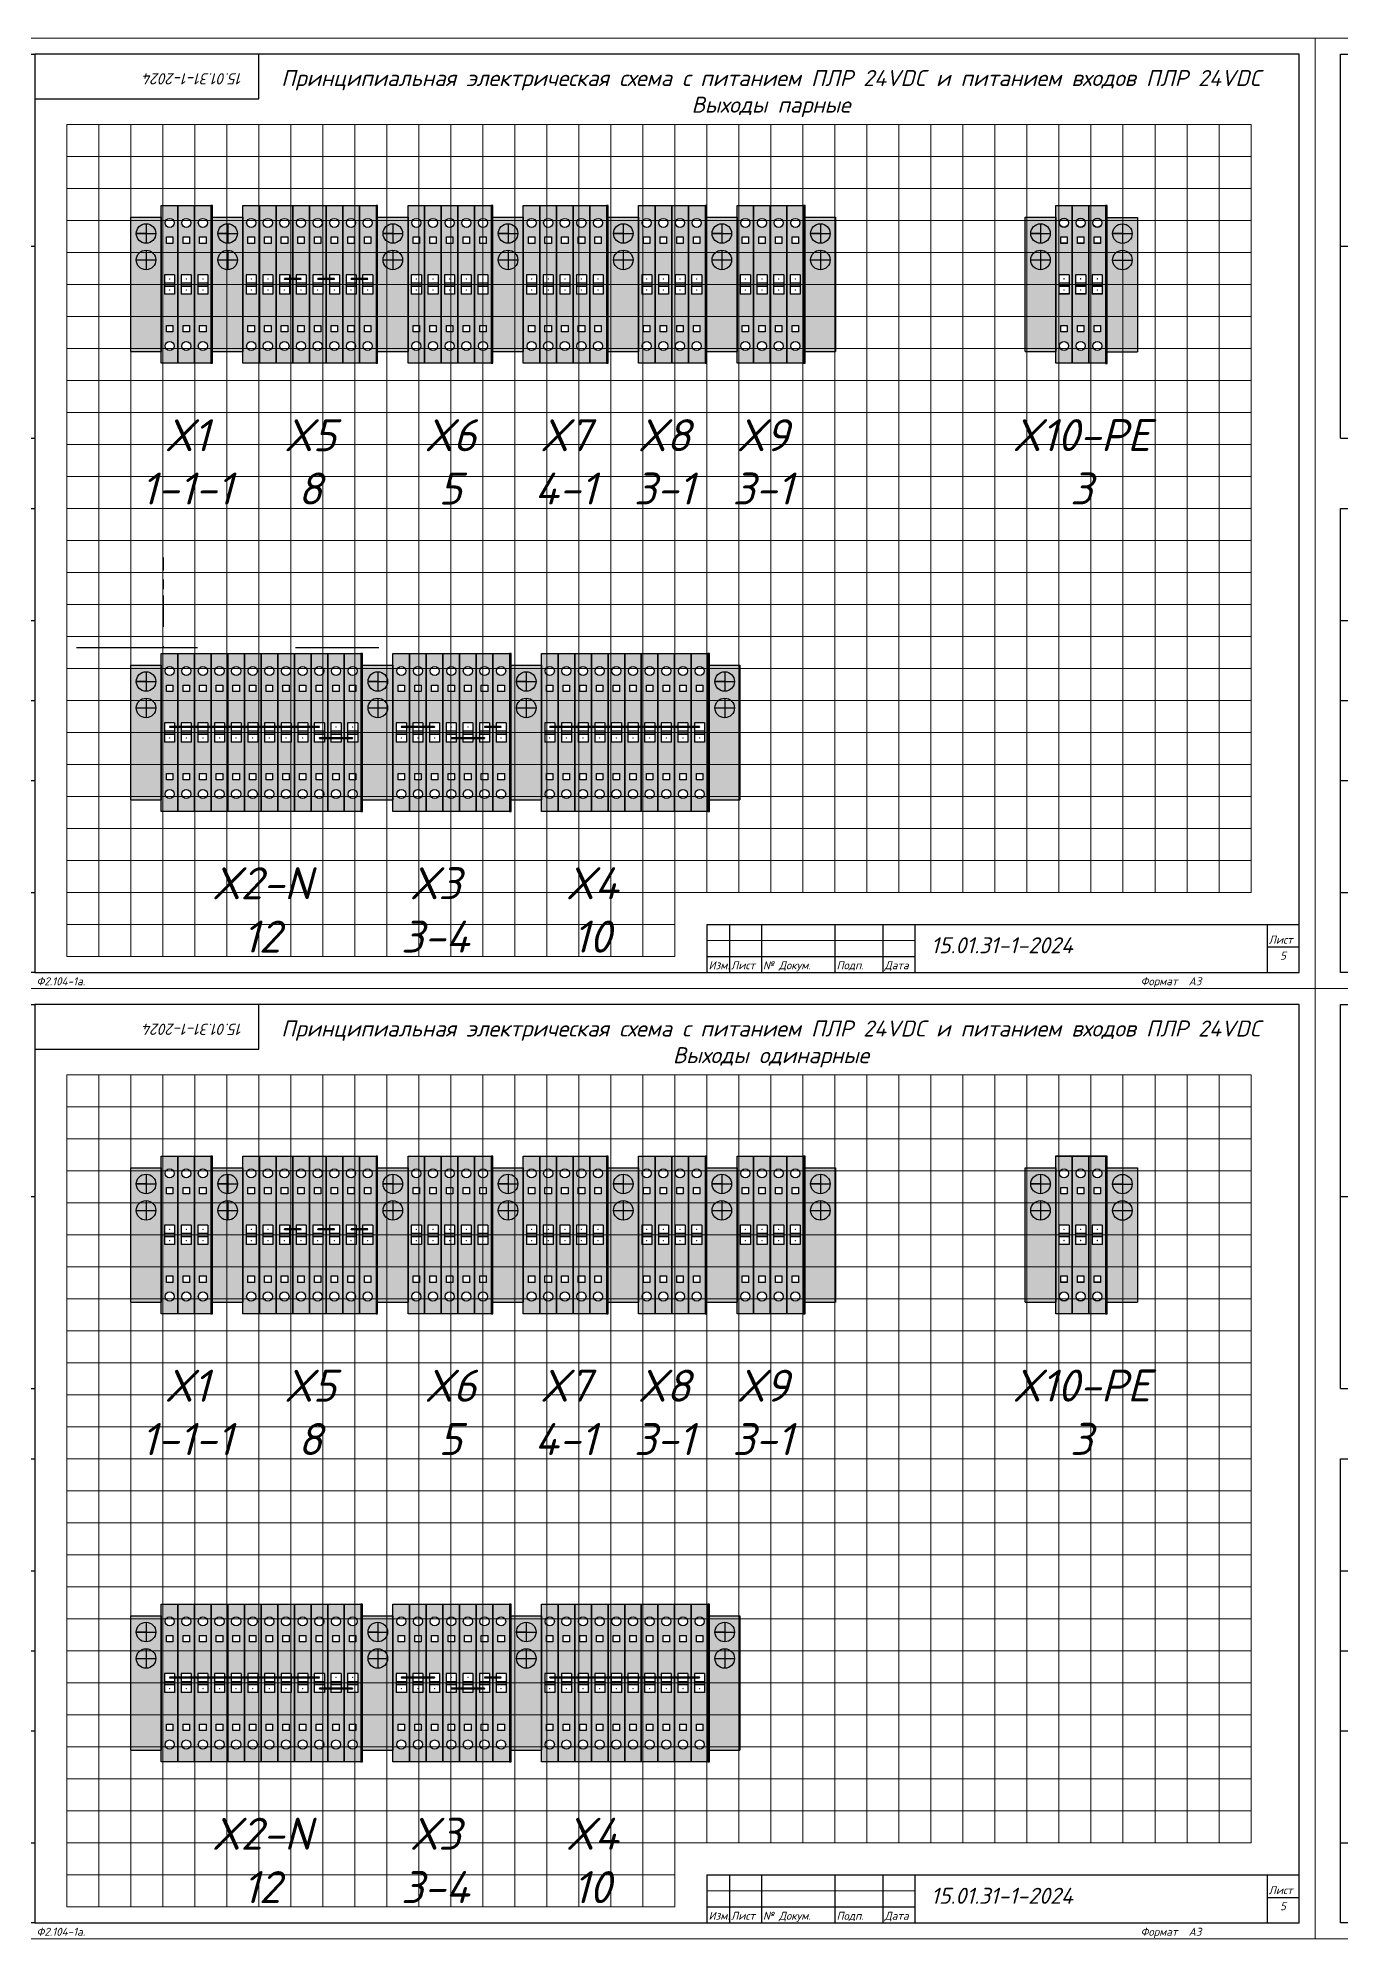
# Model space of a CAD drawing. Header units: millimetres. Extents: x 0 to 53000, y -591 to 24400.
# Drawn here: x 10121 to 10528, y 3 to 597 of the extents above; entities that cross this region are included whole.
import ezdxf
from ezdxf.enums import TextEntityAlignment as Align

# ---------------------------------------------------------------- set-up
doc = ezdxf.new("R2010")
doc.units = ezdxf.units.MM
for name, color, linetype, lineweight in [('4', 4, 'Continuous', 15), ('Основная', 7, 'Continuous', 30), ('Перемычка', 6, 'Continuous', 140)]:
    doc.layers.add(name, color=color, linetype=linetype, lineweight=lineweight)
doc.layers.add('Привязки', color=2, linetype='Continuous', lineweight=0, plot=False, transparency=0.8)
doc.layers.add('размеры', color=3, linetype='Continuous')
doc.layers.add('рамка', color=253, linetype='Continuous', lineweight=5, transparency=0.8)
doc.styles.add('текст', font='isocpeui.ttf')

# ---------------------------------------------------------------- blocks, each defined once
blk = doc.blocks.new('*U110')
for p, q in [((8, 232), (8, 292)), ((8, 292), (20, 292)), ((90, 292), (90, 292)), ((90, 292), (90, 292)), ((90, 278), (90, 292)), ((90, 292), (90, 292)), ((90, 292), (90, 292)), ((90, 292), (90, 292)), ((20, 278), (90, 278)), ((8, 232), (20, 232)), ((8, 172), (8, 232)), ((8, 172), (20, 172)), ((8, 115), (8, 150)), ((8, 150), (20, 150)), ((8, 90), (8, 115)), ((8, 115), (20, 115)), ((8, 65), (8, 90)), ((8, 90), (20, 90)), ((8, 30), (8, 65)), ((8, 65), (20, 65)), ((8, 5), (8, 30)), ((8, 30), (20, 30)), ((230, 20), (415, 20)), ((230, 20), (230, 5)), ((237, 20), (237, 5)), ((247, 20), (247, 5)), ((270, 20), (270, 5)), ((285, 20), (285, 5)), ((295, 20), (295, 5)), ((405, 20), (405, 5)), ((415, 20), (415, 20)), ((415, 20), (415, 20)), ((405, 13), (415, 13)), ((230, 10), (295, 10)), ((20, 5), (8, 5)), ((230, 5), (295, 5)), ((415, 5), (415, 5)), ((415, 5), (415, 5)), ((415, 5), (415, 5)), ((415, 5), (415, 5)), ((415, 5), (415, 5)), ((415, 5), (415, 5)), ((415, 5), (415, 5))]:
    blk.add_line(p, q)
blk.add_lwpolyline([(20, 5), (415, 5), (415, 292), (20, 292)], close=True)
at = {"layer": '4'}
for p, q in [((230, 15), (295, 15)), ((415, 5), (415, 5)), ((415, 5), (415, 5)), ((415, 5), (415, 5)), ((415, 5), (415, 5)), ((415, 5), (415, 5)), ((415, 5), (415, 5)), ((415, 5), (415, 5)), ((415, 5), (415, 5)), ((415, 5), (415, 5))]:
    blk.add_line(p, q, dxfattribs=at)
at = {"layer": 'Привязки'}
blk.add_lwpolyline([(0, 0), (420, 0), (420, 297), (0, 297)], close=True, dxfattribs=at)
at = {"layer": 'рамка'}
blk.add_lwpolyline([(0, 297), (420, 297), (420, 0), (0, 0)], close=True, dxfattribs=at)
at = {"style": 'текст'}
for s, height, p in [('Лист', 2.5, (405.5, 14)), ('Изм.', 2.5, (230.5, 6)), ('Лист', 2.5, (237.5, 6)), ('№ Докум.', 2.5, (247.5, 6)), ('Подп.', 2.5, (270.5, 6)), ('Дата', 2.5, (285.5, 6)), ('Ф2.104-1а.', 2.5, (20.5, 1)), ('Формат', 2.5, (365.5, 1)), ('А3', 2.5, (380.5, 1)), ('Разраб.', 0.0000135, (415, 5)), ('Пров.', 0.0000135, (415, 5)), ('Т.контр.', 0.0000135, (415, 5)), ('Н.контр.', 0.0000135, (415, 5)), ('Утв.', 0.0000135, (415, 5)), ('Лит.', 0.0000135, (415, 5)), ('Масса', 0.0000135, (415, 5)), ('Масштаб', 0.0000135, (415, 5)), ('Листов', 0.0000135, (415, 5)), ('А4', 0.025, (419.61, 0.01)), ('А2', 0.00833, (419.87, 0)), ('А1', 0.00625, (419.9, 0)), ('А0', 0.005, (419.92, 0))]:
    blk.add_text(s, height=height, dxfattribs=at).set_placement(p)
for tag, p, height in [('12', (90, 292), 0.00000373), ('13', (90, 292), 0.00000373), ('27', (90, 292), 0.00000522), ('29', (105, 249), 3.5), ('ИЗМ2', (230.5, 16), 2.5), ('ЛИСТИЗМ2', (237.5, 16), 2.5), ('№ДОКУМИЗМ2', (247.5, 16), 2.5), ('28', (415, 20), 0.0000438), ('ИЗМ1', (230.5, 11), 2.5), ('ЛИСТИЗМ1', (237.5, 11), 2.5), ('№ДОКУМИЗМ1', (247.5, 11), 2.5), ('ПОДПИЗМ1', (270.5, 11), 2.5), ('ДАТАИЗМ1', (285.5, 11), 2.5), ('ДАТАНКОНТР', (285.5, 11), 2.5), ('ОБОЗНАЧЕНИЕ', (300, 11), 5), ('ДАТАУТВ', (285.5, 6), 2.5), ('РАЗРАБ', (415, 5), 0.0000135), ('ЛИСТОВ', (415, 5), 0.0000135), ('ПРОВ', (415, 5), 0.0000135), ('ТКОНТР', (415, 5), 0.0000135), ('НКОНТР', (415, 5), 0.0000135), ('УТВ', (415, 5), 0.0000135), ('10', (415, 5), 0.0000135), ('11', (415, 5), 0.0000135), ('ПОДПИЗМ2', (415, 5), 0.0000135), ('ДАТАИЗМ2', (415, 5), 0.0000135), ('ИЗМ3', (415, 5), 0.0000135), ('ЛИСТИЗМ3', (415, 5), 0.0000135), ('№ДОКУМИЗМ3', (415, 5), 0.0000135), ('ПОДПИЗМ3', (415, 5), 0.0000135), ('ДАТАИЗМ3', (415, 5), 0.0000135), ('ИЗМ4', (415, 5), 0.0000135), ('ЛИСТИЗМ4', (415, 5), 0.0000135), ('№ДОКУМИЗМ4', (415, 5), 0.0000135), ('ПОДПИЗМ4', (415, 5), 0.0000135), ('ДАТАИЗМ4', (415, 5), 0.0000135), ('ДАТАРАЗРАБ', (415, 5), 0.0000135), ('ДАТАПРОВ', (415, 5), 0.0000135), ('ДАТАТКОНТР', (415, 5), 0.0000135)]:
    blk.add_attdef(tag, p, '', height=height, dxfattribs=at)
for tag, p, height, rotation in [('ОБОЗНАЧЕНИЕ-ВЕРХ', (85, 286), 3.5, 180), ('ПРИМЕНЯЕМОСТЬ', (19, 232.5), 2.5, 90), ('СПРАВ№', (19, 172.5), 2.5, 90), ('ДАТАУЧЁТАДУБЛ', (19, 115.5), 2.5, 90), ('ИНВ№ДУБЛ', (19, 90.5), 2.5, 90), ('ВЗАМИНВ№', (19, 65.5), 2.5, 90), ('ДАТАУЧЁТА', (19, 30.5), 2.5, 90), ('ИНВ№ПОДЛ', (19, 5.5), 2.5, 90)]:
    blk.add_attdef(tag, p, '', height=height, rotation=rotation, dxfattribs=at)
blk.add_attdef('30', text='', height=5, dxfattribs=at).set_placement((355, 34), align=Align.MIDDLE)
for tag, height, p in [('ЛИСТ', 2.5, (410, 9)), ('НАИМЕНОВАНИЕ1', 0.000027, (415, 5)), ('НАИМЕНОВАНИЕ2', 0.0000189, (415, 5)), ('НАИМЕНОВАНИЕ3', 0.0000189, (415, 5)), ('НАИМЕНОВАНИЕ4', 0.0000135, (415, 5)), ('МАССА', 0.0000189, (415, 5)), ('МАСШТАБ', 0.0000189, (415, 5)), ('МАТЕРИАЛ1', 0.0000135, (415, 5)), ('МАТЕРИАЛ2', 0.0000135, (415, 5)), ('МАТЕРИАЛ3', 0.0000135, (415, 5)), ('ПРЕДПРИЯТИЕ1', 0.0000189, (415, 5)), ('ПРЕДПРИЯТИЕ2', 0.0000189, (415, 5)), ('ПРЕДПРИЯТИЕ3', 0.0000189, (415, 5))]:
    blk.add_attdef(tag, text='', height=height, dxfattribs=at).set_placement(p, align=Align.CENTER)
for tag in ['ЛИТЕРА', 'ЛИТЕРА2', 'ЛИТЕРА3']:
    blk.add_attdef(tag, text='', height=0.0000135, dxfattribs=at).set_placement((415, 5), align=Align.RIGHT)
for tag in ['ИНДЕКС', 'ИНДЕКС2', 'ИНДЕКС3']:
    blk.add_attdef(tag, text='', height=0.0000135, dxfattribs=at).set_placement((415, 5), align=Align.TOP_LEFT)
blk = doc.blocks.new('КПИ 2-2.5')
at = {"layer": 'Основная'}
for p, q in [((0, -24.65), (0, 24.65)), ((0, 24.65), (5.2, 24.65)), ((5.2, 24.65), (5.2, -24.65)), ((2.6, 3), (1.025, 3)), ((1.025, 3), (1.025, 0)), ((1.025, 0.5), (4.175, 0.5)), ((1.025, 0.5), (4.175, 0.5)), ((1.025, 0), (1.025, -3)), ((4.175, 3), (2.6, 3)), ((4.175, 3), (4.175, 0)), ((4.175, 0), (4.175, -3)), ((4.175, -0.5), (1.025, -0.5)), ((1.025, -0.5), (4.175, -0.5)), ((2.6, -3), (1.025, -3)), ((4.175, -3), (2.6, -3)), ((5.2, -24.65), (0, -24.65))]:
    blk.add_line(p, q, dxfattribs=at)
for points in [[(1.6, 14.825), (3.6, 14.825), (3.6, 12.825), (1.6, 12.825)], [(1.6, -12.825), (3.6, -12.825), (3.6, -14.825), (1.6, -14.825)]]:
    blk.add_lwpolyline(points, close=True, dxfattribs=at)
for centre in [(2.6, 19.2375), (2.6, -19.2375)]:
    blk.add_circle(centre, 1.4187, dxfattribs=at)
blk = doc.blocks.new('КПИ 2-2.5 синяя')
at = {"layer": 'Основная', "true_color": 0x22346e}
h = blk.add_hatch(color=159, dxfattribs=at)
h.dxf.hatch_style = 1
h.paths.add_polyline_path([(5.2, 24.65), (0, 24.65), (0, -24.65), (5.2, -24.65)])
h.paths.add_polyline_path([(4.17, 3), (4.17, 0), (4.17, -3), (2.6, -3), (1.03, -3), (1.03, 0), (1.03, 3), (2.6, 3)], flags=16)
h.paths.add_polyline_path([(1.6, 12.82), (1.6, 14.82), (3.6, 14.82), (3.6, 12.82)], flags=16)
h.paths.add_polyline_path([(1.18, 19.24, -1), (4.02, 19.24, -1)], flags=16)
h.paths.add_polyline_path([(3.6, -12.82), (3.6, -14.82), (1.6, -14.82), (1.6, -12.82)], flags=16)
h.paths.add_polyline_path([(4.02, -19.24, -1), (1.18, -19.24, -1)], flags=16)
at = {"layer": 'Привязки'}
for centre in [(2.6, 1.75), (2.6, -1.75)]:
    blk.add_circle(centre, 0.00000908, dxfattribs=at)
for p in [(2.6, 1.75), (2.6, 1.75), (2.6, 1.75), (2.6, 1.75), (2.6, 1.75), (2.6, 1.75), (2.6, -1.75), (2.6, -1.75), (2.6, -1.75), (2.6, -1.75), (2.6, -1.75), (2.6, -1.75)]:
    blk.add_point(p, dxfattribs=at)
at = {"layer": 'Основная'}
blk.add_blockref('КПИ 2-2.5', (0, 0), dxfattribs=at)
blk = doc.blocks.new('КПИ 2-2.5 ЖЗ')
at = {"layer": 'Основная', "true_color": 0x939598}
h = blk.add_hatch(color=252, dxfattribs=at)
h.set_gradient(color1=(19, 103, 52), color2=(200, 201, 45), rotation=45, name='CYLINDER')
h.paths.add_polyline_path([(5.2, 24.65), (0, 24.65), (0, 0), (1.03, 0), (1.03, 3), (2.6, 3), (4.17, 3), (4.17, -3), (5.2, -3)])
h.paths.add_polyline_path([(1.6, 12.82), (1.6, 14.82), (3.6, 14.82), (3.6, 12.82)], flags=16)
edge = h.paths.add_edge_path(flags=16)
edge.add_arc((2.6, 19.24), 1.42, 0, 360)
at = {"layer": 'Основная'}
h = blk.add_hatch(color=256, dxfattribs=at)
h.set_gradient(color1=(200, 201, 45), color2=(19, 103, 52), rotation=45, name='CYLINDER')
h.paths.add_polyline_path([(5.2, 0), (4.17, 0), (4.17, -3), (2.6, -3), (1.03, -3), (1.03, 3), (0, 3), (0, -24.65), (5.2, -24.65)])
h.paths.add_polyline_path([(3.6, -12.82), (3.6, -14.82), (1.6, -14.82), (1.6, -12.82)], flags=16)
edge = h.paths.add_edge_path(flags=16)
edge.add_arc((2.6, -19.24), 1.42, 0, 360)
at = {"layer": 'Привязки'}
for centre in [(2.6, 1.75), (2.6, -1.75)]:
    blk.add_circle(centre, 0.00000908, dxfattribs=at)
for p in [(2.6, 1.75), (2.6, 1.75), (2.6, 1.75), (2.6, 1.75), (2.6, 1.75), (2.6, 1.75), (2.6, -1.75), (2.6, -1.75), (2.6, -1.75), (2.6, -1.75), (2.6, -1.75), (2.6, -1.75)]:
    blk.add_point(p, dxfattribs=at)
at = {"layer": 'Основная'}
blk.add_blockref('КПИ 2-2.5', (0, 0), dxfattribs=at)
blk = doc.blocks.new('Заглушка КПИ зеленая 1.5-2.5')
at = {"layer": 'Основная'}
h = blk.add_hatch(color=3, dxfattribs=at)
h.dxf.hatch_style = 1
h.paths.add_polyline_path([(2212.92, 559.35), (2213.42, 559.35), (2213.42, 608.65), (2212.92, 608.65)])
for p, q in [((2212.92, 608.65), (2212.92, 559.35)), ((2213.42, 608.65), (2212.92, 608.65)), ((2213.42, 559.35), (2213.42, 608.65)), ((2212.92, 559.35), (2213.42, 559.35))]:
    blk.add_line(p, q, dxfattribs=at)
blk = doc.blocks.new('Стопор на DIN')
at = {"layer": 'Основная', "true_color": 0x939598}
h = blk.add_hatch(color=252, dxfattribs=at)
h.dxf.hatch_style = 1
h.paths.add_polyline_path([(0, 21), (-9.5, 21), (-9.5, -21), (0, -21)])
at = {"layer": 'Основная'}
for p, q in [((-9.5, -21), (-9.5, 21)), ((-9.5, 21), (0, 21)), ((-4.75, 18.97), (-4.75, 12.87)), ((0, 21), (0, -21)), ((-4.75, 15.92), (-7.8, 15.92)), ((-7.8, 15.92), (-1.7, 15.92)), ((-7.8, 7.66), (-1.7, 7.66)), ((-4.75, 10.71), (-4.75, 4.6)), ((-9.5, -21), (0, -21))]:
    blk.add_line(p, q, dxfattribs=at)
for centre in [(-4.75, 15.92), (-4.75, 7.66)]:
    blk.add_circle(centre, 3.05, dxfattribs=at)
blk = doc.blocks.new('КПИ 2-2.5 серая')
at = {"layer": 'Основная', "true_color": 0x939598}
h = blk.add_hatch(dxfattribs=at)
h.set_pattern_fill('AR-B816', color=252)
h.paths.add_polyline_path([(2283.68, 559.35), (2288.88, 559.35), (2288.88, 608.65), (2283.68, 608.65)])
h.paths.add_polyline_path([(2286.28, 587), (2287.86, 587), (2287.86, 584), (2287.86, 581), (2286.28, 581), (2284.71, 581), (2284.71, 584), (2284.71, 587)], flags=16)
h.paths.add_polyline_path([(2285.28, 596.82), (2285.28, 598.82), (2287.28, 598.82), (2287.28, 596.82)], flags=16)
h.paths.add_polyline_path([(2284.87, 603.24, -1), (2287.7, 603.24, -1)], flags=16)
h.paths.add_polyline_path([(2285.28, 571.18), (2287.28, 571.18), (2287.28, 569.18), (2285.28, 569.18)], flags=16)
h.paths.add_polyline_path([(2287.7, 564.76, -1), (2284.87, 564.76, -1)], flags=16)
h = blk.add_hatch(color=252, dxfattribs=at)
h.dxf.hatch_style = 1
h.paths.add_polyline_path([(5.2, 24.65), (0, 24.65), (0, -24.65), (5.2, -24.65)])
h.paths.add_polyline_path([(4.17, 3), (4.17, 0), (4.17, -3), (2.6, -3), (1.03, -3), (1.03, 0), (1.03, 3), (2.6, 3)], flags=16)
h.paths.add_polyline_path([(1.6, 12.82), (1.6, 14.82), (3.6, 14.82), (3.6, 12.82)], flags=16)
h.paths.add_polyline_path([(1.18, 19.24, -1), (4.02, 19.24, -1)], flags=16)
h.paths.add_polyline_path([(3.6, -12.82), (3.6, -14.82), (1.6, -14.82), (1.6, -12.82)], flags=16)
h.paths.add_polyline_path([(4.02, -19.24, -1), (1.18, -19.24, -1)], flags=16)
at = {"layer": 'Привязки'}
blk.add_line((0, 0), (5.2, 0), dxfattribs=at)
for centre in [(2.6, 1.75), (2.6, -1.75)]:
    blk.add_circle(centre, 0.00000908, dxfattribs=at)
for p in [(2.6, 1.75), (2.6, 1.75), (2.6, 1.75), (2.6, 1.75), (2.6, 1.75), (2.6, 1.75), (2.6, -1.75), (2.6, -1.75), (2.6, -1.75), (2.6, -1.75), (2.6, -1.75), (2.6, -1.75)]:
    blk.add_point(p, dxfattribs=at)
at = {"layer": 'Основная'}
blk.add_blockref('КПИ 2-2.5', (0, 0), dxfattribs=at)
blk = doc.blocks.new('Заглушка КПИ серая 1.5-2.5')
at = {"layer": 'Основная', "true_color": 0x939598}
h = blk.add_hatch(color=252, dxfattribs=at)
h.dxf.hatch_style = 1
h.paths.add_polyline_path([(0, -24.65), (0.5, -24.65), (0.5, 24.65), (0, 24.65)])
at = {"layer": 'Основная'}
for p, q in [((0, 24.65), (0, -24.65)), ((0.5, 24.65), (0, 24.65)), ((0.5, -24.65), (0.5, 24.65)), ((0, -24.65), (0.5, -24.65))]:
    blk.add_line(p, q, dxfattribs=at)
blk = doc.blocks.new('Заглушка КПИ синяя 1.5-2.5')
at = {"layer": 'Основная'}
h = blk.add_hatch(color=5, dxfattribs=at)
h.dxf.hatch_style = 1
h.paths.add_polyline_path([(0, -24.65), (0.5, -24.65), (0.5, 24.65), (0, 24.65)])
for p, q in [((0, 24.65), (0, -24.65)), ((0.5, 24.65), (0, 24.65)), ((0.5, -24.65), (0.5, 24.65)), ((0, -24.65), (0.5, -24.65))]:
    blk.add_line(p, q, dxfattribs=at)
blk = doc.blocks.new('КПИ 2-1.5 красная')
at = {"layer": 'Основная'}
h = blk.add_hatch(dxfattribs=at)
h.set_pattern_fill('AR-B816', color=1)
h.paths.add_polyline_path([(2253.48, 559.35), (2257.68, 559.35), (2257.68, 608.65), (2253.48, 608.65)])
h.paths.add_polyline_path([(2255.58, 587), (2257.16, 587), (2257.16, 584), (2257.16, 581), (2255.58, 581), (2254.01, 581), (2254.01, 584), (2254.01, 587)], flags=16)
h.paths.add_polyline_path([(2254.58, 596.82), (2254.58, 598.82), (2256.58, 598.82), (2256.58, 596.82)], flags=16)
h.paths.add_polyline_path([(2254.16, 603.24, -1), (2257, 603.24, -1)], flags=16)
h.paths.add_polyline_path([(2256.58, 571.18), (2256.58, 569.18), (2254.58, 569.18), (2254.58, 571.18)], flags=16)
h.paths.add_polyline_path([(2257, 564.76, -1), (2254.16, 564.76, -1)], flags=16)
at = {"style": 'текст'}
blk.add_attdef('№', text='', height=3, dxfattribs=at).set_placement((2, 9), align=Align.MIDDLE_CENTER)

msp = doc.modelspace()

# ---------------------------------------------------------------- linework, layer by layer
at = {"layer": 'Перемычка'}
for p, q in [((10198, 521.75002), (10203.20001, 521.75002)), ((10208.40002, 521.75002), (10213.60001, 521.75001)), ((10218.80002, 521.75001), (10224.00001, 521.75001)), ((10162.10001, 381.74998), (10208.90002, 381.74999)), ((10234.50001, 381.75), (10244.90001, 381.74998)), ((10260.5, 381.74999), (10265.70002, 381.74999)), ((10280.90001, 381.75), (10327.70002, 381.75001)), ((10208.90002, 378.24999), (10219.30002, 378.24999)), ((10250.10001, 378.24998), (10260.50002, 378.24998)), ((10198, 224.75002), (10203.20001, 224.75002)), ((10208.40002, 224.75002), (10213.60001, 224.75001)), ((10218.80002, 224.75001), (10224.00001, 224.75001)), ((10162.10001, 84.74998), (10208.90002, 84.74999)), ((10234.50001, 84.75), (10244.90001, 84.74998)), ((10260.5, 84.74999), (10265.70002, 84.74999)), ((10280.90001, 84.75), (10327.70002, 84.75001)), ((10208.90002, 81.24999), (10219.30002, 81.24999)), ((10250.10001, 81.24998), (10260.50002, 81.24998))]:
    msp.add_line(p, q, dxfattribs=at)
at = {"layer": 'Привязки'}
for p, q in [((10130, 570), (10500, 570)), ((10130, 310), (10130, 570)), ((10140, 570), (10140, 310)), ((10150, 570), (10150, 310)), ((10160, 570), (10160, 310)), ((10170, 570), (10170, 310)), ((10180, 570), (10180, 310)), ((10190, 570), (10190, 310)), ((10200, 570), (10200, 310)), ((10210, 570), (10210, 310)), ((10220, 570), (10220, 310)), ((10230, 570), (10230, 310)), ((10240, 570), (10240, 310)), ((10250, 570), (10250, 310)), ((10260, 570), (10260, 310)), ((10270, 570), (10270, 310)), ((10280, 570), (10280, 310)), ((10290, 570), (10290, 310)), ((10300, 570), (10300, 310)), ((10310, 570), (10310, 310)), ((10320, 570), (10320, 330)), ((10330, 570), (10330, 330)), ((10340, 570), (10340, 330)), ((10350, 570), (10350, 330)), ((10360, 570), (10360, 330)), ((10370, 570), (10370, 330)), ((10380, 570), (10380, 330)), ((10390, 570), (10390, 330)), ((10400, 570), (10400, 330)), ((10410, 570), (10410, 330)), ((10420, 570), (10420, 330)), ((10430, 570), (10430, 330)), ((10440, 570), (10440, 330)), ((10450, 570), (10450, 330)), ((10460, 570), (10460, 330)), ((10470, 570), (10470, 330)), ((10480, 570), (10480, 330)), ((10490, 570), (10490, 330)), ((10500, 570), (10500, 330)), ((10130, 560), (10500, 560)), ((10130, 550), (10500, 550)), ((10130, 540), (10500, 540)), ((10130, 530), (10500, 530)), ((10130, 520), (10500, 520)), ((10130, 510), (10500, 510)), ((10130, 500), (10500, 500)), ((10130, 490), (10500, 490)), ((10130, 480), (10500, 480)), ((10130, 470), (10500, 470)), ((10130, 460), (10500, 460)), ((10130, 450), (10500, 450)), ((10130, 440), (10500, 440)), ((10130, 430), (10500, 430)), ((10130, 420), (10500, 420)), ((10130, 410), (10500, 410)), ((10130, 400), (10500, 400)), ((10130, 390), (10500, 390)), ((10130, 380), (10500, 380)), ((10130, 370), (10500, 370)), ((10130, 360), (10500, 360)), ((10130, 350), (10500, 350)), ((10130, 340), (10500, 340)), ((10130, 330), (10320, 330)), ((10500, 330), (10320, 330)), ((10320, 330), (10320, 310)), ((10130, 320), (10320, 320)), ((10320, 310), (10130, 310)), ((10130, 273), (10500, 273)), ((10130, 13), (10130, 273)), ((10140, 273), (10140, 13)), ((10150, 273), (10150, 13)), ((10160, 273), (10160, 13)), ((10170, 273), (10170, 13)), ((10180, 273), (10180, 13)), ((10190, 273), (10190, 13)), ((10200, 273), (10200, 13)), ((10210, 273), (10210, 13)), ((10220, 273), (10220, 13)), ((10230, 273), (10230, 13)), ((10240, 273), (10240, 13)), ((10250, 273), (10250, 13)), ((10260, 273), (10260, 13)), ((10270, 273), (10270, 13)), ((10280, 273), (10280, 13)), ((10290, 273), (10290, 13)), ((10300, 273), (10300, 13)), ((10310, 273), (10310, 13)), ((10320, 273), (10320, 33)), ((10330, 273), (10330, 33)), ((10340, 273), (10340, 33)), ((10350, 273), (10350, 33)), ((10360, 273), (10360, 33)), ((10370, 273), (10370, 33)), ((10380, 273), (10380, 33)), ((10390, 273), (10390, 33)), ((10400, 273), (10400, 33)), ((10410, 273), (10410, 33)), ((10420, 273), (10420, 33)), ((10430, 273), (10430, 33)), ((10440, 273), (10440, 33)), ((10450, 273), (10450, 33)), ((10460, 273), (10460, 33)), ((10470, 273), (10470, 33)), ((10480, 273), (10480, 33)), ((10490, 273), (10490, 33)), ((10500, 273), (10500, 33)), ((10130, 263), (10500, 263)), ((10130, 253), (10500, 253)), ((10130, 243), (10500, 243)), ((10130, 233), (10500, 233)), ((10130, 223), (10500, 223)), ((10130, 213), (10500, 213)), ((10130, 203), (10500, 203)), ((10130, 193), (10500, 193)), ((10130, 183), (10500, 183)), ((10130, 173), (10500, 173)), ((10130, 163), (10500, 163)), ((10130, 153), (10500, 153)), ((10130, 143), (10500, 143)), ((10130, 133), (10500, 133)), ((10130, 123), (10500, 123)), ((10130, 113), (10500, 113)), ((10130, 103), (10500, 103)), ((10130, 93), (10500, 93)), ((10130, 83), (10500, 83)), ((10130, 73), (10500, 73)), ((10130, 63), (10500, 63)), ((10130, 53), (10500, 53)), ((10130, 43), (10500, 43)), ((10130, 33), (10320, 33)), ((10500, 33), (10320, 33)), ((10320, 33), (10320, 13)), ((10130, 23), (10320, 23)), ((10320, 13), (10130, 13))]:
    msp.add_line(p, q, dxfattribs=at)

# ---------------------------------------------------------------- block references
ref = msp.add_blockref('*U110', (10100, 300))
ref.add_attrib('ОБОЗНАЧЕНИЕ', '15.01.31-1-2024', (10400, 311), dxfattribs={"height": 5, "style": 'текст'})
ref.add_attrib('ОБОЗНАЧЕНИЕ-ВЕРХ', '15.01.31-1-2024', (10185, 586), dxfattribs={"height": 3.5, "rotation": 180, "style": 'текст'})
ref.add_attrib('НАИМЕНОВАНИЕ1', 'Система', dxfattribs={"height": 0.0000189, "style": 'текст'}).set_placement((10514.99954, 305.00017), align=Align.CENTER)
ref.add_attrib('НАИМЕНОВАНИЕ2', 'автоматического управления', dxfattribs={"height": 0.0000189, "style": 'текст'}).set_placement((10514.99954, 305.00014), align=Align.CENTER)
ref.add_attrib('НАИМЕНОВАНИЕ3', 'уровнем', dxfattribs={"height": 0.0000189, "style": 'текст'}).set_placement((10514.99954, 305.00011), align=Align.CENTER)
ref.add_attrib('РАЗРАБ', 'Соловьев И. П.', (10514.99909, 305.00014), dxfattribs={"height": 0.0000108, "style": 'текст'})
ref.add_attrib('ЛИСТОВ', '3', (10514.99992, 305.00009), dxfattribs={"height": 0.0000135, "style": 'текст'})
ref.add_attrib('ЛИСТ', '5', dxfattribs={"height": 2.5, "style": 'текст'}).set_placement((10510, 309), align=Align.CENTER)
ref.add_attrib('МАТЕРИАЛ2', 'Принципиальная электрическая схема', dxfattribs={"height": 0.0000135, "style": 'текст'}).set_placement((10514.99954, 305.00003), align=Align.CENTER)
ref.add_attrib('ПРЕДПРИЯТИЕ1', 'ФГБОУ ДПО "Институт', dxfattribs={"height": 0.0000108, "style": 'текст'}).set_placement((10514.99986, 305.00006), align=Align.CENTER)
ref.add_attrib('ПРЕДПРИЯТИЕ2', 'развития профессионального', dxfattribs={"height": 0.0000108, "style": 'текст'}).set_placement((10514.99986, 305.00003), align=Align.CENTER)
ref.add_attrib('ПРЕДПРИЯТИЕ3', 'образования"', dxfattribs={"height": 0.0000108, "style": 'текст'}).set_placement((10514.99986, 305.00001), align=Align.CENTER)
for p in [(10520, 300), (10520, 3)]:
    msp.add_blockref('*U110', p)
ref = msp.add_blockref('*U110', (10100, 3))
ref.add_attrib('ОБОЗНАЧЕНИЕ', '15.01.31-1-2024', (10400, 14), dxfattribs={"height": 5, "style": 'текст'})
ref.add_attrib('ОБОЗНАЧЕНИЕ-ВЕРХ', '15.01.31-1-2024', (10185, 289), dxfattribs={"height": 3.5, "rotation": 180, "style": 'текст'})
ref.add_attrib('НАИМЕНОВАНИЕ1', 'Система', dxfattribs={"height": 0.0000189, "style": 'текст'}).set_placement((10514.99954, 8.00017), align=Align.CENTER)
ref.add_attrib('НАИМЕНОВАНИЕ2', 'автоматического управления', dxfattribs={"height": 0.0000189, "style": 'текст'}).set_placement((10514.99954, 8.00014), align=Align.CENTER)
ref.add_attrib('НАИМЕНОВАНИЕ3', 'уровнем', dxfattribs={"height": 0.0000189, "style": 'текст'}).set_placement((10514.99954, 8.00011), align=Align.CENTER)
ref.add_attrib('РАЗРАБ', 'Соловьев И. П.', (10514.99909, 8.00014), dxfattribs={"height": 0.0000108, "style": 'текст'})
ref.add_attrib('ЛИСТОВ', '3', (10514.99992, 8.00009), dxfattribs={"height": 0.0000135, "style": 'текст'})
ref.add_attrib('ЛИСТ', '5', dxfattribs={"height": 2.5, "style": 'текст'}).set_placement((10510, 12), align=Align.CENTER)
ref.add_attrib('МАТЕРИАЛ2', 'Принципиальная электрическая схема', dxfattribs={"height": 0.0000135, "style": 'текст'}).set_placement((10514.99954, 8.00003), align=Align.CENTER)
ref.add_attrib('ПРЕДПРИЯТИЕ1', 'ФГБОУ ДПО "Институт', dxfattribs={"height": 0.0000108, "style": 'текст'}).set_placement((10514.99986, 8.00006), align=Align.CENTER)
ref.add_attrib('ПРЕДПРИЯТИЕ2', 'развития профессионального', dxfattribs={"height": 0.0000108, "style": 'текст'}).set_placement((10514.99986, 8.00003), align=Align.CENTER)
ref.add_attrib('ПРЕДПРИЯТИЕ3', 'образования"', dxfattribs={"height": 0.0000108, "style": 'текст'}).set_placement((10514.99986, 8.00001), align=Align.CENTER)
at = {"layer": 'Основная', "lineweight": -3}
for name, p in [('Стопор на DIN', (10159.5, 520)), ('КПИ 2-2.5 синяя', (10164.7, 520)), ('КПИ 2-2.5 синяя', (10164.7, 520)), ('КПИ 2-2.5 ЖЗ', (10169.9, 520)), ('КПИ 2-2.5 ЖЗ', (10169.9, 520)), ('Заглушка КПИ зеленая 1.5-2.5', (7962.0765, -63.99999)), ('Заглушка КПИ зеленая 1.5-2.5', (7962.0765, -63.99999)), ('Стопор на DIN', (10185, 520)), ('Стопор на DIN', (10236.6, 520)), ('Стопор на DIN', (10272.6, 519.99998)), ('КПИ 2-2.5 синяя', (10293.4, 520)), ('Стопор на DIN', (10308.6, 519.99998)), ('КПИ 2-2.5 синяя', (10324.2, 519.99998)), ('Стопор на DIN', (10339.4, 519.99996)), ('КПИ 2-2.5 синяя', (10355, 520)), ('Стопор на DIN', (10370.2, 519.99998)), ('Стопор на DIN', (10438.96783, 520.00001)), ('КПИ 2-2.5 ЖЗ', (10438.96783, 520.03828)), ('КПИ 2-2.5 ЖЗ', (10438.96783, 520.00001)), ('КПИ 2-2.5 ЖЗ', (10444.16783, 520.03828)), ('КПИ 2-2.5 ЖЗ', (10444.16783, 520.00001)), ('КПИ 2-2.5 ЖЗ', (10449.36783, 520.03828)), ('КПИ 2-2.5 ЖЗ', (10449.36783, 520.00001)), ('Заглушка КПИ зеленая 1.5-2.5', (8241.64433, -64)), ('Заглушка КПИ зеленая 1.5-2.5', (8241.64433, -64.03828)), ('Стопор на DIN', (10464.56783, 519.96172)), ('КПИ 2-2.5 серая', (7917.8, -174.00001)), ('КПИ 2-2.5 серая', (7923, -174.00001)), ('КПИ 2-2.5 серая', (7928.2, -174.00002)), ('КПИ 2-2.5 серая', (7933.4, -174.00001)), ('КПИ 2-2.5 серая', (7938.6, -174.00001)), ('КПИ 2-2.5 синяя', (10159.5, 379.99998)), ('КПИ 2-2.5 синяя', (10164.7, 379.99998)), ('КПИ 2-2.5 синяя', (10169.9, 379.99998)), ('КПИ 2-2.5 синяя', (10175.1, 379.99998)), ('КПИ 2-2.5 синяя', (10180.3, 379.99998)), ('КПИ 2-2.5 синяя', (10185.5, 379.99998)), ('КПИ 2-2.5 синяя', (10190.7, 379.99998)), ('КПИ 2-2.5 синяя', (10195.9, 379.99998)), ('КПИ 2-2.5 синяя', (10201.1, 379.99998)), ('КПИ 2-2.5 синяя', (10206.3, 379.99998)), ('КПИ 2-2.5 синяя', (10211.5, 379.99998)), ('КПИ 2-2.5 синяя', (10216.7, 379.99998)), ('КПИ 2-2.5 синяя', (10247.5, 379.99998)), ('КПИ 2-2.5 синяя', (10252.7, 379.99998)), ('КПИ 2-2.5 синяя', (10257.9, 379.99998)), ('КПИ 2-2.5 синяя', (10263.1, 379.99998)), ('Стопор на DIN', (10159.5, 379.99998)), ('Стопор на DIN', (10231.9, 379.99998)), ('Стопор на DIN', (10278.3, 380)), ('Стопор на DIN', (10340.3, 380)), ('Стопор на DIN', (10159.5, 223)), ('КПИ 2-2.5 синяя', (10164.7, 223)), ('КПИ 2-2.5 синяя', (10164.7, 223)), ('КПИ 2-2.5 ЖЗ', (10169.9, 223)), ('КПИ 2-2.5 ЖЗ', (10169.9, 223)), ('Заглушка КПИ зеленая 1.5-2.5', (7962.0765, -360.99999)), ('Заглушка КПИ зеленая 1.5-2.5', (7962.0765, -360.99999)), ('Стопор на DIN', (10185, 223)), ('Стопор на DIN', (10236.6, 223)), ('Стопор на DIN', (10272.6, 222.99998)), ('КПИ 2-2.5 синяя', (10293.4, 223)), ('Стопор на DIN', (10308.6, 222.99998)), ('КПИ 2-2.5 синяя', (10324.2, 222.99998)), ('Стопор на DIN', (10339.4, 222.99996)), ('КПИ 2-2.5 синяя', (10355, 223)), ('Стопор на DIN', (10370.2, 222.99998)), ('Стопор на DIN', (10438.96783, 223.00001)), ('КПИ 2-2.5 ЖЗ', (10438.96783, 223.03828)), ('КПИ 2-2.5 ЖЗ', (10438.96783, 223.00001)), ('КПИ 2-2.5 ЖЗ', (10444.16783, 223.03828)), ('КПИ 2-2.5 ЖЗ', (10444.16783, 223.00001)), ('КПИ 2-2.5 ЖЗ', (10449.36783, 223.03828)), ('КПИ 2-2.5 ЖЗ', (10449.36783, 223.00001)), ('Заглушка КПИ зеленая 1.5-2.5', (8241.64433, -361)), ('Заглушка КПИ зеленая 1.5-2.5', (8241.64433, -361.03828)), ('Стопор на DIN', (10464.56783, 222.96172)), ('КПИ 2-2.5 синяя', (10159.5, 82.99998)), ('КПИ 2-2.5 синяя', (10164.7, 82.99998)), ('КПИ 2-2.5 синяя', (10169.9, 82.99998)), ('КПИ 2-2.5 синяя', (10175.1, 82.99998)), ('КПИ 2-2.5 синяя', (10180.3, 82.99998)), ('КПИ 2-2.5 синяя', (10185.5, 82.99998)), ('КПИ 2-2.5 синяя', (10190.7, 82.99998)), ('КПИ 2-2.5 синяя', (10195.9, 82.99998)), ('КПИ 2-2.5 синяя', (10201.1, 82.99998)), ('КПИ 2-2.5 синяя', (10206.3, 82.99998)), ('КПИ 2-2.5 синяя', (10211.5, 82.99998)), ('КПИ 2-2.5 синяя', (10216.7, 82.99998)), ('КПИ 2-2.5 синяя', (10247.5, 82.99998)), ('КПИ 2-2.5 синяя', (10252.7, 82.99998)), ('КПИ 2-2.5 синяя', (10257.9, 82.99998)), ('КПИ 2-2.5 синяя', (10263.1, 82.99998)), ('Стопор на DIN', (10159.5, 82.99998)), ('Стопор на DIN', (10231.9, 82.99998)), ('Стопор на DIN', (10278.3, 83)), ('Стопор на DIN', (10340.3, 83))]:
    msp.add_blockref(name, p, dxfattribs=at)
at = {"layer": 'Основная'}
for name, p in [('Заглушка КПИ серая 1.5-2.5', (10226.6, 520.00001)), ('Заглушка КПИ серая 1.5-2.5', (10262.6, 520)), ('Заглушка КПИ синяя 1.5-2.5', (10298.6, 520)), ('Заглушка КПИ синяя 1.5-2.5', (10329.4, 519.99998)), ('Заглушка КПИ синяя 1.5-2.5', (10360.2, 520.00001)), ('КПИ 2-1.5 красная', (7879.5, -174.00001)), ('КПИ 2-1.5 красная', (7883.7, -174.00001)), ('КПИ 2-1.5 красная', (7887.9, -174.00001)), ('КПИ 2-1.5 красная', (7892.1, -174.00001)), ('КПИ 2-1.5 красная', (7896.3, -174.00001)), ('КПИ 2-1.5 красная', (7900.5, -174.00001)), ('КПИ 2-1.5 красная', (7904.7, -174)), ('КПИ 2-1.5 красная', (7908.9, -174.00001)), ('КПИ 2-1.5 красная', (7913.1, -174.00001)), ('Заглушка КПИ синяя 1.5-2.5', (10221.9, 379.99998)), ('Заглушка КПИ синяя 1.5-2.5', (10268.3, 379.99998)), ('Заглушка КПИ серая 1.5-2.5', (10330.3, 380)), ('Заглушка КПИ серая 1.5-2.5', (10226.6, 223.00001)), ('Заглушка КПИ серая 1.5-2.5', (10262.6, 223)), ('Заглушка КПИ синяя 1.5-2.5', (10298.6, 223)), ('Заглушка КПИ синяя 1.5-2.5', (10329.4, 222.99998)), ('Заглушка КПИ синяя 1.5-2.5', (10360.2, 223.00001)), ('Заглушка КПИ синяя 1.5-2.5', (10221.9, 82.99998)), ('Заглушка КПИ синяя 1.5-2.5', (10268.3, 82.99998)), ('Заглушка КПИ серая 1.5-2.5', (10330.3, 83))]:
    msp.add_blockref(name, p, dxfattribs=at)
at = {"layer": 'размеры'}
for p in [(10159.5, 520), (10185, 520.00001), (10190.2, 520.00001), (10195.4, 520.00001), (10200.6, 520.00001), (10205.8, 520.00001), (10211, 520.00001), (10216.2, 520.00001), (10221.4, 520.00001), (10236.6, 519.99999), (10241.8, 519.99999), (10247, 519.99999), (10252.2, 519.99999), (10257.4, 520), (10272.6, 519.99999), (10277.8, 519.99999), (10283, 519.99999), (10288.2, 519.99999), (10308.6, 519.99997), (10313.8, 519.99997), (10319, 519.99997), (10339.4, 519.99999), (10344.6, 519.99999), (10349.8, 519.99999), (10231.9, 379.99998), (10237.1, 379.99998), (10242.3, 379.99998), (10278.3, 380), (10283.5, 380), (10288.7, 380), (10293.9, 380), (10299.1, 380), (10304.3, 380), (10309.5, 380), (10314.7, 380), (10319.9, 380), (10325.1, 380), (10159.5, 223), (10185, 223.00001), (10190.2, 223.00001), (10195.4, 223.00001), (10200.6, 223.00001), (10205.8, 223.00001), (10211, 223.00001), (10216.2, 223.00001), (10221.4, 223.00001), (10236.6, 222.99999), (10241.8, 222.99999), (10247, 222.99999), (10252.2, 222.99999), (10257.4, 223), (10272.6, 222.99999), (10277.8, 222.99999), (10283, 222.99999), (10288.2, 222.99999), (10308.6, 222.99997), (10313.8, 222.99997), (10319, 222.99997), (10339.4, 222.99999), (10344.6, 222.99999), (10349.8, 222.99999), (10231.9, 82.99998), (10237.1, 82.99998), (10242.3, 82.99998), (10278.3, 83), (10283.5, 83), (10288.7, 83), (10293.9, 83), (10299.1, 83), (10304.3, 83), (10309.5, 83), (10314.7, 83), (10319.9, 83), (10325.1, 83)]:
    msp.add_blockref('КПИ 2-2.5 серая', p, dxfattribs=at)

# ---------------------------------------------------------------- texts
at = {"layer": 'Основная', "attachment_point": 2, "style": 'текст'}
for s, width, heights, insert, char_height in [('Принципиальная электрическая схема с питанием ПЛР 24VDC и питанием входов ПЛР 24VDC\\PВыходы парные', 333.9398066, [15.99579], (10350.0001, 586.99998), 5), ('X1\\P1-1-1', 16, [0], (10167.5, 477.88157), 10), ('X5\\P8', 16, [0], (10206, 477.88157), 10), ('X6\\P5', 16, [0], (10249.8, 477.88156), 10), ('X7\\P4-1', 16, [0], (10285.8, 477.88156), 10), ('X8\\P3-1', 16, [0], (10316.6, 477.88154), 10), ('X9\\P3-1', 16, [0], (10347.4, 477.88156), 10), ('X10-PE\\P3', 16, [0], (10446.96783, 477.91985), 10), ('X2-N\\P12', 16, [0], (10190.9, 337.88155), 10), ('X3\\P3-4', 16, [0], (10245.1, 337.88155), 10), ('X4\\P10', 16, [0], (10294.1, 337.88155), 10), ('Принципиальная электрическая схема с питанием ПЛР 24VDC и питанием входов ПЛР 24VDC\\PВыходы одинарные', 333.9398066, [15.99579], (10350.0001, 289.99998), 5), ('X1\\P1-1-1', 16, [0], (10167.5, 180.88157), 10), ('X5\\P8', 16, [0], (10206, 180.88157), 10), ('X6\\P5', 16, [0], (10249.8, 180.88156), 10), ('X7\\P4-1', 16, [0], (10285.8, 180.88156), 10), ('X8\\P3-1', 16, [0], (10316.6, 180.88154), 10), ('X9\\P3-1', 16, [0], (10347.4, 180.88156), 10), ('X10-PE\\P3', 16, [0], (10446.96783, 180.91985), 10), ('X2-N\\P12', 16, [0], (10190.9, 40.88155), 10), ('X3\\P3-4', 16, [0], (10245.1, 40.88155), 10), ('X4\\P10', 16, [0], (10294.1, 40.88155), 10)]:
    msp.add_mtext_dynamic_manual_height_columns(s, width=width, gutter_width=200, heights=heights, dxfattribs=dict(at, insert=insert, char_height=char_height))

doc.saveas('drawing.dxf')
